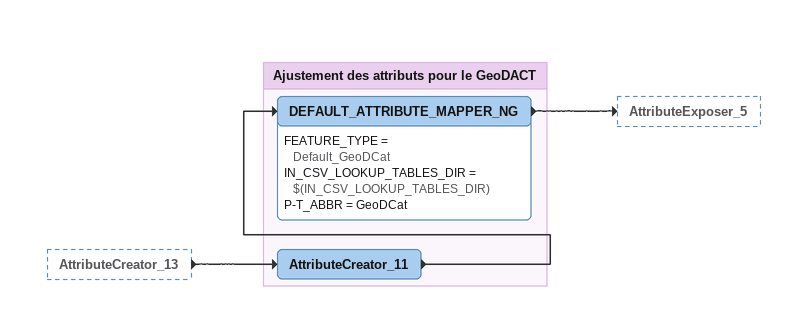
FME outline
AttributeCreator_13 [outside]
    -> AttributeCreator_11

Bookmark: Ajustement des attributs pour le GeoDACT
AttributeCreator_11
    -> DEFAULT_ATTRIBUTE_MAPPER_NG
DEFAULT_ATTRIBUTE_MAPPER_NG
    FEATURE_TYPE = Default_GeoDCat
    IN_CSV_LOOKUP_TABLES_DIR = $(IN_CSV_LOOKUP_TABLES_DIR)
    P-T_ABBR = GeoDCat
    -> AttributeExposer_5
